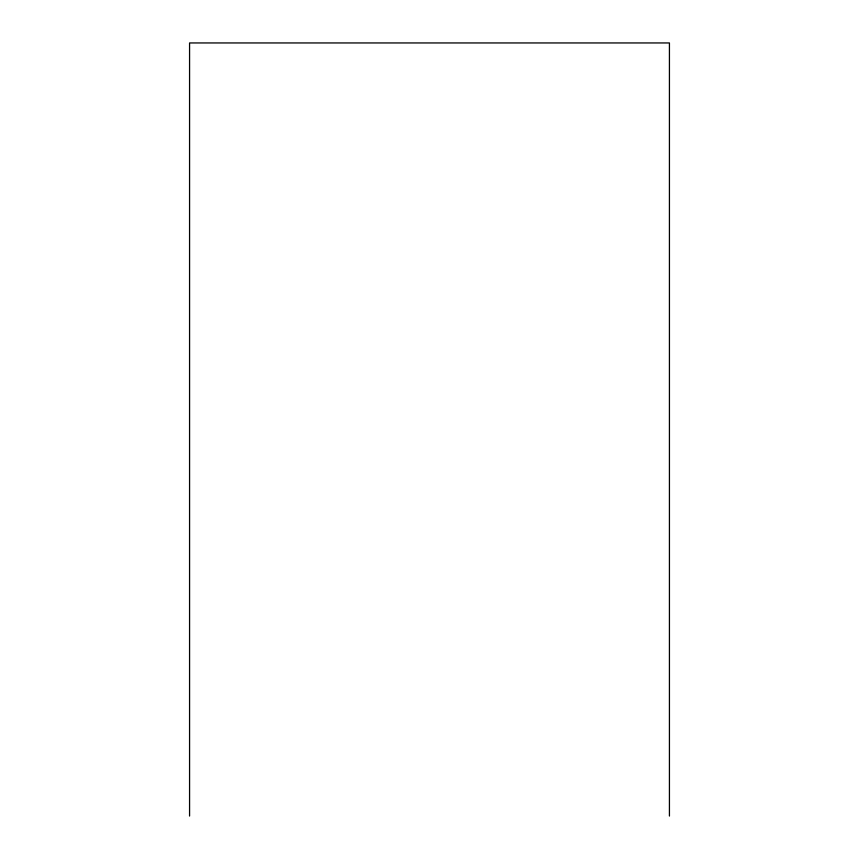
<?xml version="1.0" encoding="UTF-8"?>
<svg xmlns="http://www.w3.org/2000/svg" width="859" height="859" viewBox="0 0 859 859"><rect width="100%" height="100%" fill="white"/><g stroke="black" fill="none" stroke-linecap="round" stroke-linejoin="round"><path stroke-width="1.29" d="M669.429 816.05L669.429 42.95L189.571 42.95L189.571 816.05"/></g></svg>
